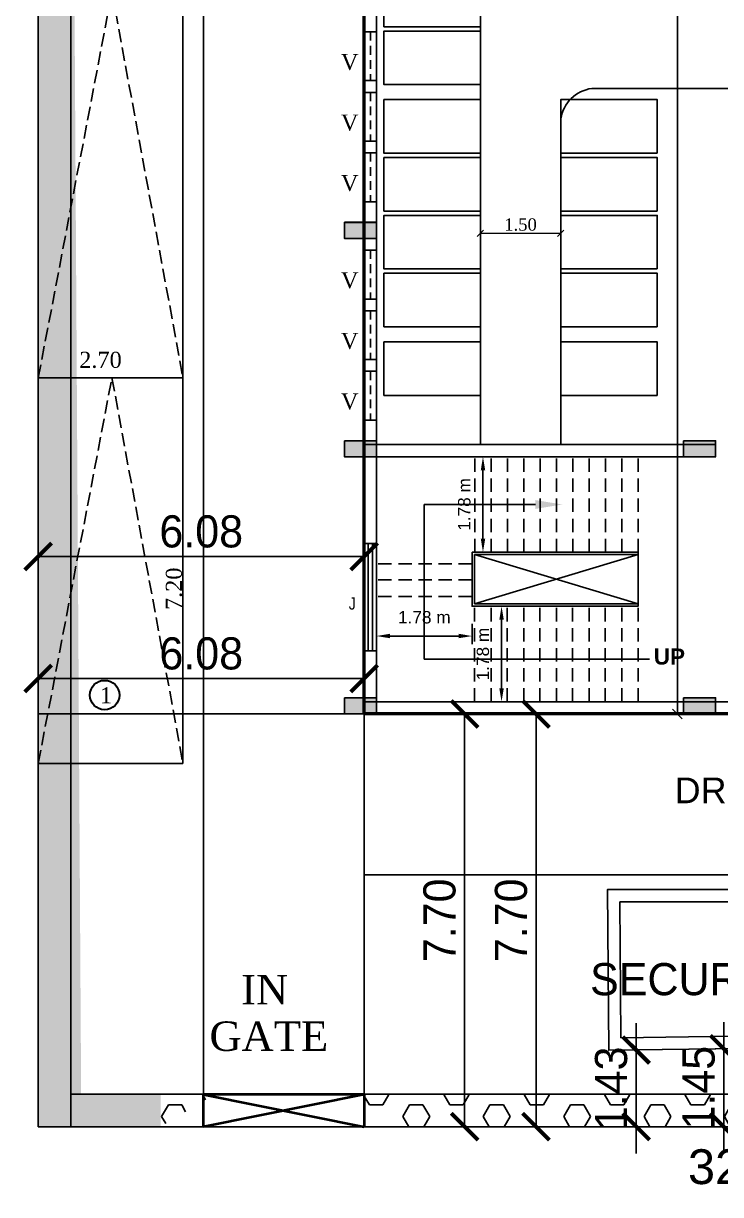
# Model space of a CAD drawing. Header units: metres. Extents: x 789 to 1127, y 8 to 183.
# Drawn here: x 816.65 to 829.66, y 48.34 to 70.2 of the extents above; entities that cross this region are included whole.
import ezdxf
from ezdxf import colors
from ezdxf.entities.mleader import LeaderData, LeaderLine
from ezdxf.math import Vec2, Vec3

# ---------------------------------------------------------------- set-up
doc = ezdxf.new("R2010")
doc.units = ezdxf.units.M
doc.header["$MEASUREMENT"] = 0
doc.header["$PDMODE"] = 96
doc.linetypes.add('CABLIN', pattern=[0.35, 0.25, -0.1])
doc.linetypes.add('HIDDEN', pattern=[0.375, 0.25, -0.125])
for name, color, linetype in [('Area', 3, 'Continuous'), ('Bldg', 44, 'Continuous'), ('BLK_1_LVL_0_BLDG_FOOT_PRINT', 1, 'Continuous'), ('BLK_1_LVL_0_FRONT_SETBACK', 2, 'Continuous'), ('BLK_1_LVL_0_SIDE_SETBACK1', 171, 'Continuous'), ('C-ANNO-TABL', 10, 'Continuous'), ('ED', 30, 'Continuous'), ('FMB', 3, 'Continuous'), ('GUARD_ROOM', 2, 'Continuous'), ('ID', 3, 'Continuous'), ('PLOT_BOUNDARY', 70, 'Continuous'), ('railing', 14, 'Continuous'), ('RWH', 130, 'Continuous'), ('T E X T', 7, 'Continuous'), ('text', 7, 'Continuous'), ('TEXT1', 7, 'Continuous'), ('W A L L', 125, 'Continuous'), ('wall', 125, 'Continuous'), ('wall1', 125, 'Continuous')]:
    doc.layers.add(name, color=color, linetype=linetype)
for name, color, linetype, plot in [('BLK_1_COVERED_AREA', 140, 'Continuous', False), ('BLK_1_FLR_0_BLT_UP_AREA', 26, 'Continuous', False), ('BLK_1_MAX_HEIGHT_CAL_SET_BACK', 6, 'Continuous', False), ('TWO_WHEELER_PARKING', 2, 'Continuous', False)]:
    doc.layers.add(name, color=color, linetype=linetype, plot=plot)
doc.layers.add('TWO_WHEELER_DRIVE_WAY', color=6, linetype='Continuous', lineweight=5)
doc.styles.add('GD', font='GOTHIC.TTF')
doc.styles.add('PDF Arial Bold', font='arialbd.ttf')
doc.styles.add('S', font='swiss.ttf')
doc.styles.get("Standard").update_dxf_attribs({"font": 'BOOKOS.TTF'})
doc.styles.add('swc', font='swissc.ttf', dxfattribs={"height": 250})
doc.styles.add('TIMES', font='BOOKOS.TTF')
doc.dimstyles.new('Copy of 1-100-ID', dxfattribs={"dimtxt": 0.6, "dimasz": 0.5, "dimexe": 0, "dimexo": 0, "dimgap": 0.15, "dimtad": 1, "dimzin": 3, "dimdsep": 46, "dimtxsty": 'GD', "dimblk": 'ARCHTICK', "dimcen": 0, "dimse1": 1, "dimse2": 1, "dimclrd": 252, "dimclrt": 3, "dimadec": 0, "dimazin": 0, "dimtfac": 1, "dimtix": 1, "dimtmove": 2, "dimatfit": 3, "dimldrblk": 'ARCHTICK', "dimfxl": 0, "dimtolj": 1, "dimtzin": 0, "dimarcsym": 0})
doc.dimstyles.new('METRIC', dxfattribs={"dimtxt": 0.45, "dimasz": 0.25, "dimexe": 0.15, "dimexo": 0.15, "dimgap": 0.15, "dimtad": 1, "dimzin": 0, "dimdsep": 46, "dimtxsty": 'S', "dimcen": 0, "dimclrd": 1, "dimclre": 1, "dimclrt": 5, "dimadec": 0, "dimazin": 2, "dimtfac": 1, "dimtix": 1, "dimtofl": 0, "dimtmove": 1, "dimatfit": 0, "dimfxl": 0, "dimtolj": 1, "dimtzin": 0, "dimarcsym": 0})
doc.dimstyles.new('Saandard', dxfattribs={"dimtxt": 0.23, "dimasz": 0.12, "dimexe": 0.01, "dimexo": 0.2, "dimgap": 0.04, "dimtad": 1, "dimzin": 1, "dimdsep": 46, "dimtxsty": 'TIMES', "dimblk": 'OBLIQUE', "dimcen": 2.5, "dimse1": 1, "dimse2": 1, "dimclrd": 256, "dimclrt": 256, "dimadec": 0, "dimazin": 0, "dimtfac": 1, "dimtix": 1, "dimtmove": 0, "dimatfit": 3, "dimfxl": 0, "dimlwd": 13, "dimarcsym": 0})
doc.dimstyles.new('STANDARD$0', dxfattribs={"dimtxt": 7, "dimasz": 3, "dimexe": 3, "dimexo": 1, "dimgap": 1.5, "dimtad": 1, "dimdec": 1, "dimzin": 1, "dimdsep": 46, "dimlunit": 4, "dimtxsty": 'Standard', "dimblk": 'OBLIQUE', "dimcen": 0.09375, "dimdle": 1, "dimclrd": 8, "dimclre": 8, "dimclrt": 7, "dimadec": 1, "dimazin": 0, "dimtfac": 1, "dimtdec": 1, "dimtix": 1, "dimtmove": 2, "dimatfit": 3, "dimldrblk": 'ARCHTICK', "dimfxl": 0, "dimfrac": 2, "dimtolj": 1, "dimtzin": 0, "dimarcsym": 0})
pattern_1 = [(0, (-10114.8948, 3378.14307), (0, 0.433012702), [0.25, -0.5]), (120, (-10114.8948, 3378.14307), (-0.375, -0.216506351), [0.25, -0.5]), (60, (-10114.6448, 3378.14307), (-0.375, 0.216506351), [0.25, -0.5])]

# ---------------------------------------------------------------- blocks, each defined once
blk = doc.blocks.new('*D313')
at = {"layer": 'Defpoints', "color": 0, "ltscale": 0.5}
for p in [(825.377, 59.318), (825.377, 57.537), (825.572, 57.537)]:
    blk.add_point(p, dxfattribs=at)
at = {"layer": 'ED', "color": 1, "lineweight": -2, "ltscale": 0.5}
for p, q in [((825.527, 59.318), (825.722, 59.318)), ((825.572, 59.068), (825.572, 57.787)), ((825.527, 57.537), (825.722, 57.537))]:
    blk.add_line(p, q, dxfattribs=at)
at = {"layer": 'ED', "color": 1, "ltscale": 0.5}
for points in [[(825.53, 59.068), (825.613, 59.068), (825.572, 59.318)], [(825.53, 57.787), (825.613, 57.787), (825.572, 57.537)]]:
    blk.add_solid(points, dxfattribs=at)
at = {"layer": 'ED', "lineweight": -2, "ltscale": 0.5, "insert": (825.224, 58.427), "char_height": 0.23, "attachment_point": 5, "rotation": 90, "style": 'S'}
blk.add_mtext('\\A1;1.78 m', dxfattribs=at)
blk = doc.blocks.new('*D314')
at = {"layer": 'Defpoints', "color": 0, "ltscale": 0.5}
for p in [(823.24, 59.502), (825.021, 59.502), (823.24, 58.763)]:
    blk.add_point(p, dxfattribs=at)
at = {"layer": 'ED', "color": 1, "lineweight": -2, "ltscale": 0.5}
for p, q in [((823.24, 58.993), (823.24, 58.613)), ((825.021, 58.993), (825.021, 58.613)), ((824.771, 58.763), (823.49, 58.763))]:
    blk.add_line(p, q, dxfattribs=at)
at = {"layer": 'ED', "color": 1, "ltscale": 0.5}
for points in [[(823.49, 58.805), (823.49, 58.722), (823.24, 58.763)], [(824.771, 58.805), (824.771, 58.722), (825.021, 58.763)]]:
    blk.add_solid(points, dxfattribs=at)
at = {"layer": 'ED', "lineweight": -2, "ltscale": 0.5, "insert": (824.131, 59.112), "char_height": 0.23, "attachment_point": 5, "style": 'S'}
blk.add_mtext('\\A1;1.78 m', dxfattribs=at)
blk = doc.blocks.new('*D315')
at = {"layer": 'Defpoints', "color": 0, "ltscale": 0.5}
for p in [(825.225, 62.109), (825.375, 62.109), (825.375, 60.329)]:
    blk.add_point(p, dxfattribs=at)
at = {"layer": 'ED', "color": 1, "lineweight": -2, "ltscale": 0.5}
for p, q in [((825.225, 62.109), (825.075, 62.109)), ((825.225, 60.579), (825.225, 61.859)), ((825.225, 60.329), (825.075, 60.329))]:
    blk.add_line(p, q, dxfattribs=at)
at = {"layer": 'ED', "color": 1, "ltscale": 0.5}
for points in [[(825.184, 61.859), (825.267, 61.859), (825.225, 62.109)], [(825.184, 60.579), (825.267, 60.579), (825.225, 60.329)]]:
    blk.add_solid(points, dxfattribs=at)
at = {"layer": 'ED', "lineweight": -2, "ltscale": 0.5, "insert": (824.877, 61.219), "char_height": 0.23, "attachment_point": 5, "rotation": 90, "style": 'S'}
blk.add_mtext('\\A1;1.78 m', dxfattribs=at)
blk = doc.blocks.new('45')
at = {"layer": 'C-ANNO-TABL'}
h = blk.add_hatch(color=240, dxfattribs=at)
h.dxf.hatch_style = 1
h.paths.add_polyline_path([(11205.351, -3205.025), (11205.351, -3205.325), (11205.952, -3205.325), (11205.952, -3205.025)])
h = blk.add_hatch(color=240, dxfattribs=at)
h.dxf.hatch_style = 1
h.paths.add_polyline_path([(11205.351, -3209.102), (11205.351, -3209.402), (11205.952, -3209.402), (11205.952, -3209.102)])
h = blk.add_hatch(color=240, dxfattribs=at)
h.dxf.hatch_style = 1
h.paths.add_polyline_path([(11211.676, -3209.102), (11211.676, -3209.402), (11212.276, -3209.402), (11212.276, -3209.102)])
h = blk.add_hatch(color=240, dxfattribs=at)
h.dxf.hatch_style = 1
h.paths.add_polyline_path([(11205.351, -3213.902), (11205.351, -3214.202), (11205.952, -3214.202), (11205.952, -3213.902)])
h = blk.add_hatch(color=240, dxfattribs=at)
h.dxf.hatch_style = 1
h.paths.add_polyline_path([(11211.676, -3213.902), (11211.676, -3214.202), (11212.276, -3214.202), (11212.276, -3213.902)])
at = {"layer": 'C-ANNO-TABL', "color": 240}
for points in [[(11205.351, -3205.025), (11205.351, -3205.325), (11205.952, -3205.325), (11205.952, -3205.025)], [(11205.351, -3209.102), (11205.351, -3209.402), (11205.952, -3209.402), (11205.952, -3209.102)], [(11211.676, -3209.102), (11211.676, -3209.402), (11212.276, -3209.402), (11212.276, -3209.102)], [(11205.351, -3213.902), (11205.351, -3214.202), (11205.952, -3214.202), (11205.952, -3213.902)], [(11211.676, -3213.902), (11211.676, -3214.202), (11212.276, -3214.202), (11212.276, -3213.902)]]:
    blk.add_lwpolyline(points, close=True, dxfattribs=at)
blk = doc.blocks.new('369')
at = {"layer": 'C-ANNO-TABL'}
h = blk.add_hatch(color=240, dxfattribs=at)
h.dxf.hatch_style = 1
h.paths.add_polyline_path([(11109.804, -3202.122), (11109.804, -3202.422), (11110.404, -3202.422), (11110.404, -3202.122)])
h = blk.add_hatch(color=240, dxfattribs=at)
h.dxf.hatch_style = 1
h.paths.add_polyline_path([(11109.804, -3206.199), (11109.804, -3206.499), (11110.404, -3206.499), (11110.404, -3206.199)])
h = blk.add_hatch(color=240, dxfattribs=at)
h.dxf.hatch_style = 1
h.paths.add_polyline_path([(11116.128, -3206.199), (11116.128, -3206.499), (11116.729, -3206.499), (11116.729, -3206.199)])
h = blk.add_hatch(color=240, dxfattribs=at)
h.dxf.hatch_style = 1
h.paths.add_polyline_path([(11109.804, -3211), (11109.804, -3211.299), (11110.404, -3211.299), (11110.404, -3211)])
h = blk.add_hatch(color=240, dxfattribs=at)
h.dxf.hatch_style = 1
h.paths.add_polyline_path([(11116.128, -3211), (11116.128, -3211.299), (11116.729, -3211.299), (11116.729, -3211)])
at = {"layer": 'C-ANNO-TABL', "color": 240}
for points in [[(11109.804, -3202.122), (11109.804, -3202.422), (11110.404, -3202.422), (11110.404, -3202.122)], [(11109.804, -3206.199), (11109.804, -3206.499), (11110.404, -3206.499), (11110.404, -3206.199)], [(11116.128, -3206.199), (11116.128, -3206.499), (11116.729, -3206.499), (11116.729, -3206.199)], [(11109.804, -3211), (11109.804, -3211.299), (11110.404, -3211.299), (11110.404, -3211)], [(11116.128, -3211), (11116.128, -3211.299), (11116.729, -3211.299), (11116.729, -3211)]]:
    blk.add_lwpolyline(points, close=True, dxfattribs=at)
blk = doc.blocks.new('_ArchTick')
at = {"color": 0, "linetype": 'ByBlock', "const_width": 0.15}
blk.add_lwpolyline([(-0.5, -0.5), (0.5, 0.5)], dxfattribs=at)
blk = doc.blocks.new('*D336')
at = {"layer": 'Defpoints', "color": 0}
for p in [(824.705, 51.034), (827.039, 49.603), (828.083, 49.603)]:
    blk.add_point(p, dxfattribs=at)
at = {"layer": 'ID', "color": 252, "lineweight": -2}
for p, q in [((828.083, 51.034), (828.083, 51.534)), ((828.083, 51.034), (828.083, 49.603)), ((828.083, 49.603), (828.083, 49.103))]:
    blk.add_line(p, q, dxfattribs=at)
at = {"layer": 'ID', "color": 252, "lineweight": -2, "xscale": 0.5, "yscale": 0.5, "zscale": 0.5}
for p, rotation in [((828.083, 51.034), 270), ((828.083, 49.603), 90)]:
    blk.add_blockref('_ArchTick', p, dxfattribs=dict(at, rotation=rotation))
at = {"layer": 'ID', "color": 3, "insert": (827.618, 50.318), "char_height": 0.6, "attachment_point": 5, "rotation": 90, "style": 'GD'}
blk.add_mtext('\\A1;1.43', dxfattribs=at)
blk = doc.blocks.new('*D337')
at = {"layer": 'Defpoints', "color": 0}
for p in [(826.461, 51.056), (828.636, 49.603), (829.716, 49.603)]:
    blk.add_point(p, dxfattribs=at)
at = {"layer": 'ID', "color": 252, "lineweight": -2}
for p, q in [((829.716, 51.056), (829.716, 51.556)), ((829.716, 51.056), (829.716, 49.603)), ((829.716, 49.603), (829.716, 49.103))]:
    blk.add_line(p, q, dxfattribs=at)
at = {"layer": 'ID', "color": 252, "lineweight": -2, "xscale": 0.5, "yscale": 0.5, "zscale": 0.5}
for p, rotation in [((829.716, 51.056), 270), ((829.716, 49.603), 90)]:
    blk.add_blockref('_ArchTick', p, dxfattribs=dict(at, rotation=rotation))
at = {"layer": 'ID', "color": 3, "insert": (829.251, 50.33), "char_height": 0.6, "attachment_point": 5, "rotation": 90, "style": 'GD'}
blk.add_mtext('\\A1;1.45', dxfattribs=at)
blk = doc.blocks.new('*D120')
at = {"layer": 'Defpoints', "color": 0}
for p in [(825.874, 57.307), (826.216, 57.307), (825.874, 49.603)]:
    blk.add_point(p, dxfattribs=at)
at = {"layer": 'ID', "color": 252, "lineweight": -2}
blk.add_line((826.216, 49.603), (826.216, 57.307), dxfattribs=at)
at = {"layer": 'ID', "color": 252, "lineweight": -2, "xscale": 0.5, "yscale": 0.5, "zscale": 0.5}
for p, rotation in [((826.216, 57.307), 90), ((826.216, 49.603), 270)]:
    blk.add_blockref('_ArchTick', p, dxfattribs=dict(at, rotation=rotation))
at = {"layer": 'ID', "color": 3, "insert": (825.751, 53.455), "char_height": 0.6, "attachment_point": 5, "rotation": 90, "style": 'GD'}
blk.add_mtext('\\A1;7.70', dxfattribs=at)
blk = doc.blocks.new('*D121')
at = {"layer": 'Area', "color": 252, "lineweight": -2}
blk.add_line((824.882, 49.603), (824.882, 57.307), dxfattribs=at)
at = {"layer": 'Defpoints', "color": 0}
for p in [(824.54, 57.307), (824.882, 57.307), (824.54, 49.603)]:
    blk.add_point(p, dxfattribs=at)
at = {"layer": 'Area', "color": 252, "lineweight": -2, "xscale": 0.5, "yscale": 0.5, "zscale": 0.5}
for p, rotation in [((824.882, 57.307), 90), ((824.882, 49.603), 270)]:
    blk.add_blockref('_ArchTick', p, dxfattribs=dict(at, rotation=rotation))
at = {"layer": 'Area', "color": 3, "insert": (824.417, 53.455), "char_height": 0.6, "attachment_point": 5, "rotation": 90, "style": 'GD'}
blk.add_mtext('\\A1;7.70', dxfattribs=at)
blk = doc.blocks.new('*D123')
at = {"layer": 'Defpoints', "color": 0}
for p in [(816.929, 60.723), (823.01, 60.723), (816.929, 60.248)]:
    blk.add_point(p, dxfattribs=at)
at = {"layer": 'ID', "color": 252, "lineweight": -2}
blk.add_line((823.01, 60.248), (816.929, 60.248), dxfattribs=at)
at = {"layer": 'ID', "color": 252, "lineweight": -2, "xscale": 0.5, "yscale": 0.5, "zscale": 0.5, "rotation": 180}
blk.add_blockref('_ArchTick', (816.929, 60.248), dxfattribs=at)
at = {"layer": 'ID', "color": 252, "lineweight": -2, "xscale": 0.5, "yscale": 0.5, "zscale": 0.5}
blk.add_blockref('_ArchTick', (823.01, 60.248), dxfattribs=at)
at = {"layer": 'ID', "color": 3, "insert": (819.969, 60.713), "char_height": 0.6, "attachment_point": 5, "style": 'GD'}
blk.add_mtext('\\A1;6.08', dxfattribs=at)
blk = doc.blocks.new('*D125')
at = {"layer": 'Area', "color": 252, "lineweight": -2}
blk.add_line((823.01, 57.97), (816.929, 57.97), dxfattribs=at)
at = {"layer": 'Defpoints', "color": 0}
for p in [(816.929, 58.446), (823.01, 58.446), (816.929, 57.97)]:
    blk.add_point(p, dxfattribs=at)
at = {"layer": 'Area', "color": 252, "lineweight": -2, "xscale": 0.5, "yscale": 0.5, "zscale": 0.5, "rotation": 180}
blk.add_blockref('_ArchTick', (816.929, 57.97), dxfattribs=at)
at = {"layer": 'Area', "color": 252, "lineweight": -2, "xscale": 0.5, "yscale": 0.5, "zscale": 0.5}
blk.add_blockref('_ArchTick', (823.01, 57.97), dxfattribs=at)
at = {"layer": 'Area', "color": 3, "insert": (819.969, 58.435), "char_height": 0.6, "attachment_point": 5, "style": 'GD'}
blk.add_mtext('\\A1;6.08', dxfattribs=at)
blk = doc.blocks.new('_Oblique')
at = {"color": 0, "linetype": 'ByBlock', "lineweight": -2}
blk.add_line((-0.5, -0.5), (0.5, 0.5), dxfattribs=at)
blk = doc.blocks.new('*D138')
at = {"layer": 'BLK_1_MAX_HEIGHT_CAL_SET_BACK', "color": 0, "lineweight": -2}
for p, q in [((854.275, 116.653), (828.671, 116.653)), ((828.851, 116.653), (828.851, 87.379)), ((828.851, 57.307), (828.851, 86.58)), ((828.914, 57.307), (829.031, 57.307))]:
    blk.add_line(p, q, dxfattribs=at)
at = {"layer": 'Defpoints', "color": 0}
for p in [(828.851, 116.653), (854.338, 116.653), (828.851, 57.307)]:
    blk.add_point(p, dxfattribs=at)
at = {"layer": 'BLK_1_MAX_HEIGHT_CAL_SET_BACK', "color": 0, "lineweight": -2, "xscale": 0.18, "yscale": 0.18, "zscale": 0.18}
for p, rotation in [((828.851, 116.653), 90), ((828.851, 57.307), 270)]:
    blk.add_blockref('_Oblique', p, dxfattribs=dict(at, rotation=rotation))
at = {"layer": 'BLK_1_MAX_HEIGHT_CAL_SET_BACK', "color": 0, "char_height": 0.18, "attachment_point": 5}
for s, insert in [('\\A1;59.3457', (828.851, 87.165)), ('\\A1;[1.51]', (828.851, 86.765))]:
    blk.add_mtext(s, dxfattribs=dict(at, insert=insert))
blk = doc.blocks.new('*D437')
at = {"layer": 'Defpoints', "color": 0}
for p in [(825.176, 66.343), (826.676, 66.343), (826.676, 66.283)]:
    blk.add_point(p, dxfattribs=at)
at = {"layer": 'TWO_WHEELER_DRIVE_WAY', "lineweight": 13}
blk.add_line((825.176, 66.283), (826.676, 66.283), dxfattribs=at)
at = {"layer": 'TWO_WHEELER_DRIVE_WAY', "lineweight": 13, "xscale": 0.12, "yscale": 0.12, "zscale": 0.12, "rotation": 180}
blk.add_blockref('_Oblique', (825.176, 66.283), dxfattribs=at)
at = {"layer": 'TWO_WHEELER_DRIVE_WAY', "lineweight": 13, "xscale": 0.12, "yscale": 0.12, "zscale": 0.12}
blk.add_blockref('_Oblique', (826.676, 66.283), dxfattribs=at)
at = {"layer": 'TWO_WHEELER_DRIVE_WAY', "insert": (825.926, 66.444), "char_height": 0.23, "attachment_point": 5, "style": 'TIMES'}
blk.add_mtext('1.50', dxfattribs=at)

msp = doc.modelspace()

# ---------------------------------------------------------------- hatches: boundary and pattern name
at = {"lineweight": -2, "ltscale": 0.5}
h = msp.add_hatch(dxfattribs=at)
h.set_pattern_fill('HEX', color=256, scale=2)
h.set_pattern_definition(pattern_1)
h.paths.add_polyline_path([(849.22879, 116.6526), (816.92879, 116.6526), (816.92879, 49.6026), (819.21236, 49.6026), (819.21233, 50.20256), (817.72878, 50.20256), (817.3288, 116.0526), (848.62879, 116.0526), (848.62879, 50.2026), (846.15477, 50.20227), (846.15477, 49.60163), (849.22879, 49.6026)])
h = msp.add_hatch(color=240)
h.dxf.hatch_style = 1
h.paths.add_polyline_path([(822.63954, 66.48554), (822.63954, 66.18557), (823.23999, 66.18557), (823.23999, 66.48554)])
h = msp.add_hatch(color=240)
h.dxf.hatch_style = 1
h.paths.add_polyline_path([(822.63954, 62.40884), (822.63954, 62.10887), (823.23999, 62.10887), (823.23999, 62.40884)])
h = msp.add_hatch(color=240)
h.dxf.hatch_style = 1
h.paths.add_polyline_path([(828.9639, 62.40884), (828.9639, 62.10887), (829.56436, 62.10887), (829.56436, 62.40884)])
h = msp.add_hatch(dxfattribs=at)
h.set_pattern_fill('HEX', color=256, scale=2)
h.set_pattern_definition(pattern_1)
h.paths.add_polyline_path([(820.21233, 50.20248), (819.21233, 50.20248), (819.21236, 49.6026)])
h = msp.add_hatch(dxfattribs=at)
h.set_pattern_fill('HEX', color=256, scale=2)
h.set_pattern_definition(pattern_1)
h.paths.add_polyline_path([(843.15476, 50.20282), (823.00997, 50.20153), (823.00999, 49.60237), (843.15479, 49.60366)])
h.paths.add_polyline_path([(823.00997, 50.20132), (823.00999, 50.20119), (823.00925, 49.6026), (823.00999, 49.60245)])

# ---------------------------------------------------------------- linework, layer by layer
at = {"lineweight": 30}
msp.add_circle((818.16632, 57.66076), 0.27518, dxfattribs=at)
at = {"lineweight": -3, "ltscale": 0.5}
msp.add_arc((827.34763, 68.31329), 0.67992, 97.796209, 170.963388, dxfattribs=at)
at = {"layer": 'Area'}
msp.add_lwpolyline([(823.00999, 110.64966), (843.15033, 110.64966), (843.15033, 57.30966), (823.00999, 57.30966)], close=True, dxfattribs=at)
at = {"layer": 'Bldg'}
msp.add_lwpolyline([(825.02117, 60.32929), (828.11839, 60.32929), (828.11839, 59.31804), (825.02117, 59.31804)], close=True, dxfattribs=at)
at = {"layer": 'BLK_1_COVERED_AREA', "ltscale": 400}
msp.add_lwpolyline([(823.00999, 110.64966), (843.15033, 110.64966), (843.15033, 57.30966), (823.00999, 57.30966)], close=True, dxfattribs=at)
at = {"layer": 'BLK_1_FLR_0_BLT_UP_AREA', "color": 26, "linetype": 'Continuous'}
msp.add_lwpolyline([(823.00999, 110.64966), (843.15033, 110.64966), (843.15033, 57.30966), (823.00999, 57.30966)], close=True, dxfattribs=at)
at = {"layer": 'BLK_1_LVL_0_BLDG_FOOT_PRINT', "ltscale": 400}
msp.add_lwpolyline([(823.00999, 110.64966), (843.15033, 110.64966), (843.15033, 57.30966), (823.00999, 57.30966)], close=True, dxfattribs=at)
at = {"layer": 'BLK_1_LVL_0_FRONT_SETBACK'}
msp.add_lwpolyline([(843.15033, 57.30966), (823.00999, 57.30966), (823.00999, 49.60539), (843.15035, 49.6026)], close=True, dxfattribs=at)
at = {"layer": 'BLK_1_LVL_0_SIDE_SETBACK1'}
msp.add_lwpolyline([(823.00999, 57.30966), (816.92879, 57.30966), (816.92879, 110.64966), (823.00999, 110.64966)], close=True, dxfattribs=at)
at = {"layer": 'FMB'}
msp.add_lwpolyline([(816.92879, 116.6526), (849.22879, 116.6526), (849.22879, 49.6026), (816.92879, 49.6026)], close=True, dxfattribs=at)
at = {"layer": 'GUARD_ROOM'}
msp.add_lwpolyline([(827.57112, 51.03009), (827.54782, 54.03), (830.54581, 54.02539), (830.56879, 51.06858)], close=True, dxfattribs=at)
at = {"layer": 'PLOT_BOUNDARY', "linetype": 'ByBlock'}
msp.add_lwpolyline([(816.92879, 116.6526), (849.22879, 116.6526), (849.22879, 49.6026), (816.92879, 49.6026)], close=True, dxfattribs=at)
at = {"layer": 'railing', "linetype": 'HIDDEN'}
for p, q in [((825.07039, 60.32929), (825.07039, 62.10887)), ((825.37519, 60.32929), (825.37519, 62.10887)), ((825.67999, 60.32929), (825.67999, 62.10887)), ((825.98479, 60.32929), (825.98479, 62.10887)), ((826.28959, 60.32929), (826.28959, 62.10887)), ((826.59439, 60.32929), (826.59439, 62.10887)), ((826.89919, 60.32929), (826.89919, 62.10887)), ((827.20399, 60.32929), (827.20399, 62.10887)), ((827.50879, 60.32929), (827.50879, 62.10887)), ((827.81359, 60.32929), (827.81359, 62.10887)), ((828.11839, 60.32929), (828.11839, 62.10887))]:
    msp.add_line(p, q, dxfattribs=at)
for points in [[(825.02117, 60.11095), (823.23999, 60.11095)], [(825.02117, 59.81218), (823.23999, 59.81218)], [(825.02117, 59.50191), (823.23999, 59.50191)], [(825.06713, 57.53687), (825.06713, 59.31964)], [(825.3774, 57.53687), (825.3774, 59.31804)], [(825.67618, 57.53687), (825.67618, 59.31804)], [(825.98645, 57.53687), (825.98645, 59.31804)], [(826.28523, 57.53687), (826.28523, 59.31804)], [(826.5955, 57.53687), (826.5955, 59.31804)], [(826.89427, 57.53687), (826.89427, 59.31804)], [(827.20454, 57.53687), (827.20454, 59.31804)], [(827.50332, 57.53687), (827.50332, 59.31804)], [(827.81359, 57.53687), (827.81359, 59.31804)], [(828.11839, 57.53687), (828.11839, 59.31804)]]:
    msp.add_lwpolyline(points, dxfattribs=at)
at = {"layer": 'RWH'}
msp.add_lwpolyline([(817.53879, 49.6026), (816.92879, 49.6026), (816.92879, 116.6526), (849.22879, 116.6526), (849.22879, 49.6026), (848.61879, 49.6026), (848.61879, 116.0426), (817.53879, 116.0426)], close=True, dxfattribs=at)
at = {"layer": 'TWO_WHEELER_PARKING', "linetype": 'Continuous'}
for points in [[(825.17615, 70.1395), (823.37615, 70.1395), (823.37615, 71.1395), (825.17615, 71.1395)], [(825.17615, 69.05904), (823.37615, 69.05904), (823.37615, 70.05904), (825.17615, 70.05904)], [(825.17615, 67.77746), (823.37615, 67.77746), (823.37615, 68.77746), (825.17615, 68.77746)], [(828.47615, 67.77746), (826.67615, 67.77746), (826.67615, 68.77746), (828.47615, 68.77746)], [(825.17615, 66.697), (823.37615, 66.697), (823.37615, 67.697), (825.17615, 67.697)], [(828.47615, 66.697), (826.67615, 66.697), (826.67615, 67.697), (828.47615, 67.697)], [(825.17615, 65.61654), (823.37615, 65.61654), (823.37615, 66.61654), (825.17615, 66.61654)], [(828.47615, 65.61654), (826.67615, 65.61654), (826.67615, 66.61654), (828.47615, 66.61654)], [(825.17615, 64.53608), (823.37615, 64.53608), (823.37615, 65.53608), (825.17615, 65.53608)], [(828.47615, 64.53608), (826.67615, 64.53608), (826.67615, 65.53608), (828.47615, 65.53608)], [(825.17615, 63.2545), (823.37615, 63.2545), (823.37615, 64.2545), (825.17615, 64.2545)], [(828.47615, 63.2545), (826.67615, 63.2545), (826.67615, 64.2545), (828.47615, 64.2545)]]:
    msp.add_lwpolyline(points, close=True, dxfattribs=at)
at = {"layer": 'W A L L', "lineweight": -2, "ltscale": 0.5}
for p, q in [((820.00999, 116.6526), (820.00999, 49.6026)), ((823.01251, 60.48778), (823.23999, 60.48778)), ((823.08625, 58.48778), (823.08625, 60.48778)), ((823.16625, 58.48778), (823.16625, 60.48778)), ((823.01251, 58.48778), (823.23999, 58.48778))]:
    msp.add_line(p, q, dxfattribs=at)
at = {"layer": 'W A L L'}
for p, q in [((817.53879, 50.2126), (817.53879, 116.0426)), ((823.23999, 110.64827), (823.23999, 57.30827)), ((823.23999, 57.53687), (823.23999, 110.41967)), ((823.23999, 57.53687), (823.23999, 110.41967)), ((823.23999, 70.04236), (823.00999, 70.04236)), ((823.00999, 70.04236), (823.00999, 69.13236)), ((823.23999, 70.04236), (823.00999, 70.04236)), ((823.00999, 70.04236), (823.00999, 69.13236)), ((823.23999, 69.13236), (823.23999, 70.04236)), ((823.00999, 69.13236), (823.23999, 69.13236)), ((823.00999, 69.13236), (823.23999, 69.13236)), ((823.23999, 68.91246), (823.00999, 68.91246)), ((823.00999, 68.91246), (823.00999, 68.00246)), ((823.23999, 68.91246), (823.00999, 68.91246)), ((823.00999, 68.91246), (823.00999, 68.00246)), ((823.23999, 68.00246), (823.23999, 68.91246)), ((823.00999, 68.00246), (823.23999, 68.00246)), ((823.00999, 68.00246), (823.23999, 68.00246)), ((823.23999, 67.78255), (823.00999, 67.78255)), ((823.00999, 67.78255), (823.00999, 66.87255)), ((823.23999, 67.78255), (823.00999, 67.78255)), ((823.00999, 67.78255), (823.00999, 66.87255)), ((823.23999, 66.87255), (823.23999, 67.78255)), ((823.00999, 66.87255), (823.23999, 66.87255)), ((823.00999, 66.87255), (823.23999, 66.87255)), ((822.63954, 66.48554), (822.63954, 66.18557)), ((823.23999, 66.48554), (822.63954, 66.48554)), ((823.23999, 66.18557), (823.23999, 66.48554)), ((822.63954, 66.18557), (823.23999, 66.18557)), ((823.23999, 65.96566), (823.00999, 65.96566)), ((823.00999, 65.96566), (823.00999, 65.05566)), ((823.23999, 65.96566), (823.00999, 65.96566)), ((823.00999, 65.96566), (823.00999, 65.05566)), ((823.23999, 65.05566), (823.23999, 65.96566)), ((823.00999, 65.05566), (823.23999, 65.05566)), ((823.00999, 65.05566), (823.23999, 65.05566)), ((823.23999, 64.83576), (823.00999, 64.83576)), ((823.00999, 64.83576), (823.00999, 63.92576)), ((823.23999, 64.83576), (823.00999, 64.83576)), ((823.00999, 64.83576), (823.00999, 63.92576)), ((823.23999, 63.92576), (823.23999, 64.83576)), ((823.00999, 63.92576), (823.23999, 63.92576)), ((823.00999, 63.92576), (823.23999, 63.92576)), ((823.23999, 63.70585), (823.00999, 63.70585)), ((823.00999, 63.70585), (823.00999, 62.79585)), ((823.23999, 63.70585), (823.00999, 63.70585)), ((823.00999, 63.70585), (823.00999, 62.79585)), ((823.23999, 62.79585), (823.23999, 63.70585)), ((825.17615, 62.78204), (825.17615, 63.78204)), ((823.00999, 62.79585), (823.23999, 62.79585)), ((823.00999, 62.79585), (823.23999, 62.79585)), ((822.63954, 62.40884), (822.63954, 62.10887)), ((823.23999, 62.40884), (822.63954, 62.40884)), ((823.23999, 62.10887), (823.23999, 62.40884)), ((828.9639, 62.40884), (828.9639, 62.10887)), ((829.56436, 62.40884), (828.9639, 62.40884)), ((829.56436, 62.10887), (829.56436, 62.40884)), ((822.63954, 62.10887), (823.23999, 62.10887)), ((828.9639, 62.10887), (829.56436, 62.10887)), ((829.33576, 57.53687), (823.01139, 57.53687)), ((839.92476, 57.53687), (823.23999, 57.53687)), ((842.92476, 57.53687), (823.23999, 57.53687)), ((836.82876, 57.53687), (829.33576, 57.53687)), ((829.33576, 57.53687), (836.82876, 57.53687)), ((848.61879, 50.2126), (817.53879, 50.2126))]:
    msp.add_line(p, q, dxfattribs=at)
at = {"layer": 'W A L L', "lineweight": 50}
for p, q in [((823.00999, 57.30966), (823.00999, 110.64966)), ((843.15033, 57.30966), (823.00999, 57.30966))]:
    msp.add_line(p, q, dxfattribs=at)
at = {"layer": 'W A L L', "lineweight": -3, "ltscale": 0.5}
for p, q in [((825.17615, 62.33887), (825.17615, 110.41967)), ((839.87422, 68.98693), (827.2554, 68.98693)), ((826.67615, 62.33887), (826.67615, 68.42008)), ((829.56677, 62.33887), (823.01241, 62.33887)), ((829.56677, 62.10887), (823.01241, 62.10887)), ((843.15033, 54.3026), (823.00999, 54.3026)), ((823.00999, 49.6026), (823.00999, 54.3026)), ((823.00999, 54.3026), (843.15033, 54.3026))]:
    msp.add_line(p, q, dxfattribs=at)
at = {"layer": 'W A L L', "linetype": 'CABLIN'}
for p, q in [((816.92879, 63.58381), (818.30379, 70.78381)), ((818.30379, 70.78381), (819.62879, 63.58381)), ((816.92879, 56.38381), (818.30379, 63.58381)), ((818.30379, 63.58381), (819.62879, 56.38381))]:
    msp.add_line(p, q, dxfattribs=at)
at = {"layer": 'W A L L', "lineweight": -2}
for p, q in [((816.92879, 63.58381), (816.92879, 70.78381)), ((819.62879, 70.78381), (819.62879, 63.58381)), ((816.92879, 56.38381), (816.92879, 63.58381)), ((816.92879, 63.58381), (819.62879, 63.58381)), ((819.62879, 63.58381), (816.92879, 63.58381)), ((819.62879, 63.58381), (819.62879, 56.38381)), ((819.62879, 56.38381), (816.92879, 56.38381))]:
    msp.add_line(p, q, dxfattribs=at)
at = {"layer": 'W A L L', "linetype": 'HIDDEN', "ltscale": 0.65}
for p, q in [((823.12499, 70.04236), (823.12499, 69.13236)), ((823.12499, 68.91246), (823.12499, 68.00246)), ((823.12499, 67.78255), (823.12499, 66.87255)), ((823.12499, 65.96566), (823.12499, 65.05566)), ((823.12499, 64.83576), (823.12499, 63.92576)), ((823.12499, 63.70585), (823.12499, 62.79585))]:
    msp.add_line(p, q, dxfattribs=at)
at = {"layer": 'W A L L', "lineweight": -3}
for p, q in [((825.02117, 59.31804), (825.02117, 60.32929)), ((828.11839, 60.32929), (825.02117, 60.32929)), ((825.06713, 59.36401), (825.06713, 60.28332)), ((828.11839, 60.28332), (825.06713, 60.28332)), ((828.11839, 59.31804), (825.02117, 59.31804)), ((828.11839, 59.36401), (825.06713, 59.36401))]:
    msp.add_line(p, q, dxfattribs=at)
at = {"layer": 'W A L L', "lineweight": 40, "ltscale": 0.5}
for p, q in [((823.00999, 50.20304), (820.00997, 50.20291)), ((820.00999, 49.6026), (820.00997, 50.20261)), ((820.00997, 50.20261), (823.00999, 49.6026)), ((823.00997, 50.20304), (820.00999, 49.6026)), ((823.00999, 50.20304), (823.00999, 49.60259))]:
    msp.add_line(p, q, dxfattribs=at)
at = {"layer": 'wall'}
for points in [[(827.54782, 54.03), (827.57112, 51.03009), (830.54982, 51.06843), (830.54581, 54.03251)], [(827.77961, 53.8), (827.79933, 51.26187), (830.31982, 51.29665), (830.31581, 53.80251)]]:
    msp.add_lwpolyline(points, close=True, dxfattribs=at)
at = {"layer": 'wall1'}
for p, q in [((829.33576, 62.33747), (823.23999, 62.33747)), ((829.56436, 62.33747), (829.33576, 62.33747)), ((829.56436, 62.10886), (829.56436, 62.33747)), ((825.06713, 60.28332), (828.11839, 59.36401)), ((828.11839, 60.28332), (825.06713, 59.36401)), ((828.11839, 60.32929), (828.11839, 59.31804))]:
    msp.add_line(p, q, dxfattribs=at)
at = {"layer": 'wall1', "color": 6, "lineweight": -2, "ltscale": 0.5}
for q in [(824.13058, 61.21908), (828.32981, 58.33137)]:
    msp.add_line((824.13058, 58.33137), q, dxfattribs=at)

# ---------------------------------------------------------------- block references
at = {"lineweight": -3}
for name, p in [('45', (-10382.71166, 3271.51181)), ('369', (-10287.16416, 3268.60914))]:
    msp.add_blockref(name, p, dxfattribs=at)

# ---------------------------------------------------------------- texts
at = {"layer": 'T E X T', "linetype": 'CABLIN', "lineweight": -2, "ltscale": 2, "insert": (822.78638, 59.36983), "char_height": 0.23, "attachment_point": 5, "style": 'swc'}
msp.add_mtext('\\A1;J', dxfattribs=at)
at = {"layer": 'T E X T', "lineweight": -2, "insert": (829.04944, 49.18062), "char_height": 0.65, "width": 11.0412112, "attachment_point": 1, "style": 'S'}
msp.add_mtext('32.30 (106\'0")', dxfattribs=at)
at = {"layer": 'text', "style": 'GD'}
msp.add_text('SECURITY', height=0.6, dxfattribs=at).set_placement((827.223, 52.05734))
at = {"layer": 'text', "insert": (828.41174, 58.22636), "char_height": 0.3, "attachment_point": 7, "style": 'PDF Arial Bold'}
msp.add_mtext('UP', dxfattribs=at)
at = {"layer": 'TEXT1'}
for s, p in [('V', (822.57467, 69.33017)), ('V', (822.57467, 68.20026)), ('V', (822.57467, 67.07036)), ('V', (822.57467, 65.25347)), ('V', (822.57467, 64.12356)), ('V', (822.57467, 62.99366)), ('1', (818.07831, 57.50721))]:
    msp.add_text(s, height=0.3, dxfattribs=at).set_placement(p)
at = {"layer": 'TEXT1', "lineweight": -2}
for s, height, style, p in [('2.70', 0.3, 'TIMES', (817.69307, 63.7701)), ('DRIVEWAY - 3.00 m WIDE', 0.48, 'S', (828.80036, 55.64181))]:
    msp.add_text(s, height=height, dxfattribs=dict(at, style=style)).set_placement(p)
at = {"layer": 'TEXT1', "lineweight": -2, "style": 'TIMES'}
msp.add_text('7.20', height=0.3, rotation=90, dxfattribs=at).set_placement((819.60834, 59.24896))
at = {"layer": 'TEXT1', "lineweight": -2}
for s, p in [('IN ', (820.71409, 51.88525)), ('GATE', (820.12289, 51.0173))]:
    msp.add_text(s, height=0.55, dxfattribs=at).set_placement(p)

# ---------------------------------------------------------------- dimensions: what is measured, and where the dimension line sits
at = {"layer": 'Area'}
dim = msp.add_linear_dim(base=(816.92879, 57.96988), p1=(823.00999, 58.44566), p2=(816.92879, 58.44566), dimstyle='Copy of 1-100-ID', dxfattribs=at)
dim.commit()
dim.dimension.update_dxf_attribs({"geometry": '*D125', "text_midpoint": (819.96939, 58.43497)})
dim = msp.add_linear_dim(base=(824.88172, 57.30687), p1=(824.53956, 49.6026), p2=(824.53956, 57.30687), angle=90, dimstyle='Copy of 1-100-ID', dxfattribs=at)
dim.commit()
dim.dimension.update_dxf_attribs({"geometry": '*D121', "text_midpoint": (824.41662, 53.45474)})
at = {"layer": 'BLK_1_MAX_HEIGHT_CAL_SET_BACK', "color": 6}
dim = msp.add_linear_dim(base=(828.85119, 116.6526), p1=(828.85119, 57.30686), p2=(854.3378, 116.6526), angle=90, dimstyle='STANDARD$0', override={"dimscale": 1, "dimtxt": 0.18, "dimasz": 0.18, "dimexe": 0.18, "dimexo": 0.0625, "dimgap": 0.09, "dimtad": 0, "dimtih": 1, "dimtoh": 1, "dimdec": 4, "dimlunit": 2, "dimpost": '\\X', "dimcen": 0.09, "dimdle": 0, "dimclrd": 0, "dimclre": 0, "dimclrt": 0, "dimtdec": 4, "dimtix": 0, "dimtofl": 0, "dimfrac": 0}, dxfattribs=at)
dim.commit()
dim.dimension.update_dxf_attribs({"geometry": '*D138', "text_midpoint": (828.85119, 86.97973)})
at = {"layer": 'ED', "lineweight": -2, "ltscale": 0.5}
for base, p1, p2, picture, middle in [((825.22521, 62.10887), (825.37519, 60.32929), (825.37519, 62.10887), '*D315', (824.87701, 61.21908)), ((825.57171, 57.53687), (825.3774, 59.31804), (825.3774, 57.53687), '*D313', (825.22351, 58.42746))]:
    dim = msp.add_linear_dim(base=base, p1=p1, p2=p2, angle=90, dimstyle='METRIC', override={"dimtxt": 0.23, "dimgap": 0.23, "dimpost": ' m', "dimcen": 0.09, "dimclrt": 256, "dimfxl": 0.23}, dxfattribs=at)
    dim.commit()
    dim.dimension.update_dxf_attribs({"geometry": picture, "text_midpoint": middle})
dim = msp.add_linear_dim(base=(823.23999, 58.76349), p1=(825.02117, 59.50191), p2=(823.23999, 59.50191), dimstyle='METRIC', override={"dimtxt": 0.23, "dimgap": 0.23, "dimpost": ' m', "dimcen": 0.09, "dimclrt": 256, "dimfxl": 0.23}, dxfattribs=at)
dim.commit()
dim.dimension.update_dxf_attribs({"geometry": '*D314', "text_midpoint": (824.13058, 59.11169)})
at = {"layer": 'ID'}
dim = msp.add_linear_dim(base=(816.92879, 60.24769), p1=(823.00999, 60.72348), p2=(816.92879, 60.72348), dimstyle='Copy of 1-100-ID', dxfattribs=at)
dim.commit()
dim.dimension.update_dxf_attribs({"geometry": '*D123', "text_midpoint": (819.96939, 60.71279)})
for base, p1, p2, picture, middle in [((826.21597, 57.30687), (825.87381, 49.6026), (825.87381, 57.30687), '*D120', (825.75088, 53.45474)), ((828.0832, 49.6026), (824.70506, 51.03388), (827.0395, 49.6026), '*D336', (827.61811, 50.31824)), ((829.7158, 49.6026), (826.4612, 51.05643), (828.6361, 49.6026), '*D337', (829.25071, 50.32952))]:
    dim = msp.add_linear_dim(base=base, p1=p1, p2=p2, angle=90, dimstyle='Copy of 1-100-ID', dxfattribs=at)
    dim.commit()
    dim.dimension.update_dxf_attribs({"geometry": picture, "text_midpoint": middle})
at = {"layer": 'TWO_WHEELER_DRIVE_WAY', "color": 6}
dim = msp.add_linear_dim(base=(826.67615, 66.28302), p1=(825.17615, 66.34257), p2=(826.67615, 66.34257), dimstyle='Saandard', dxfattribs=at)
dim.commit()
dim.dimension.update_dxf_attribs({"geometry": '*D437', "text_midpoint": (825.92615, 66.44404)})

# ---------------------------------------------------------------- leaders
at = {"layer": 'wall1', "color": 6, "lineweight": -2, "ltscale": 0.5}
ml = msp.add_multileader_mtext('Standard', dxfattribs=at)
ml.set_content('', color=6)
ml.set_leader_properties()
ml.build(insert=Vec2(0, 0))
ml.multileader.update_dxf_attribs({"text_right_attachment_type": 6, "dogleg_length": 0.36, "arrow_head_size": 0.5})
ctx = ml.context
ctx.base_point, ctx.char_height, ctx.arrow_head_size, ctx.landing_gap_size, ctx.plane_origin = Vec3(824.04058, 61.30908), 0.18, 0.5, 0.09, Vec3(826.70463, 61.21908)
ctx.right_attachment, ctx.text_align_type = 6, 2
notes = []
notes.append((ctx, [(0, (1, 1, 0), (824.58058, 61.21908), (-1, 0), 0.36, [(0, [(826.70463, 61.21908)], 0, [])])]))
ctx.mtext.insert, ctx.mtext.alignment, ctx.mtext.flow_direction = Vec3(824.13058, 61.39908), 3, 5
for ctx, leaders in notes:
    for number, flags, end, landing, length, lines in leaders:
        leader = LeaderData()
        leader.index, (leader.has_last_leader_line, leader.has_dogleg_vector, leader.attachment_direction) = number, flags
        leader.last_leader_point, leader.dogleg_vector, leader.dogleg_length = Vec3(end), Vec3(landing), length
        for number, points, colour, breaks in lines:
            line = LeaderLine()
            line.index, line.vertices, line.color, line.breaks = number, Vec3.list(points), colors.encode_raw_color(colour), breaks
            leader.lines.append(line)
        ctx.leaders.append(leader)

doc.saveas('drawing.dxf')
